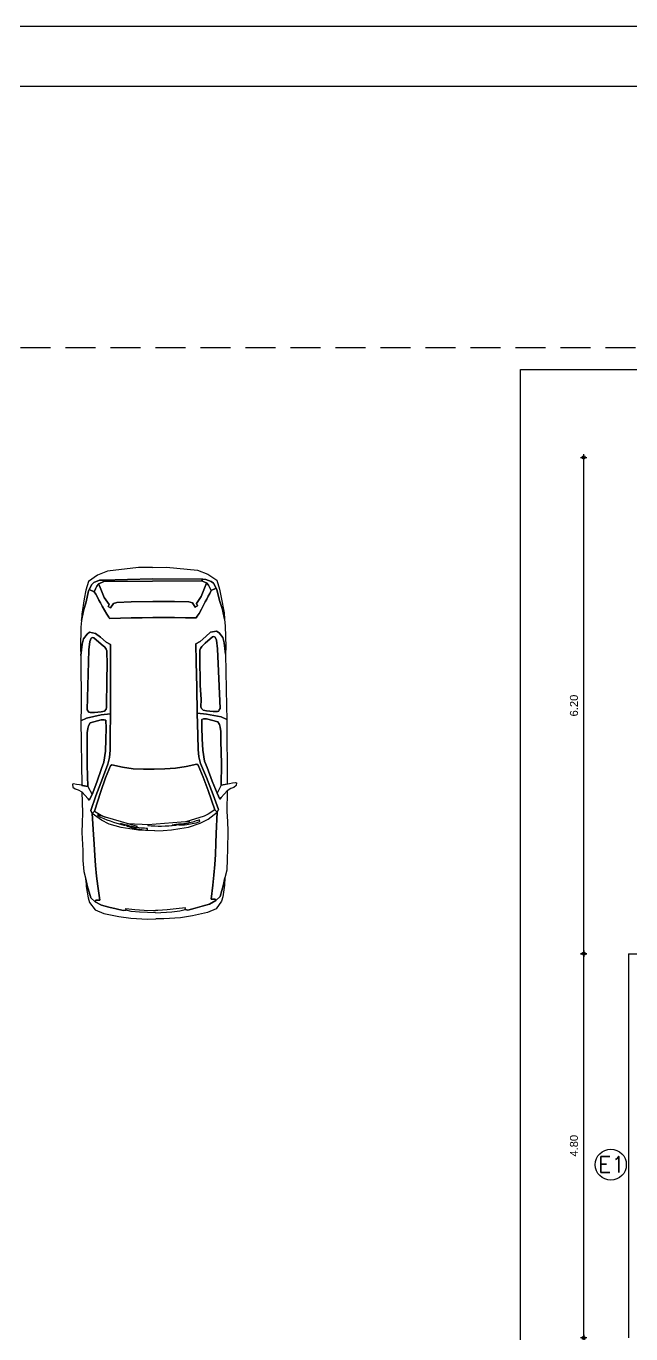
# Model space of a CAD drawing. Header units: millimetres. Extents: x 1111 to 1333, y -447 to -319.
# Drawn here: x 1212.62 to 1220.18, y -418.94 to -402.6 of the extents above; entities that cross this region are included whole.
import ezdxf

# ---------------------------------------------------------------- set-up
doc = ezdxf.new("R2010")
doc.units = ezdxf.units.MM
doc.header["$PDMODE"] = 35
doc.linetypes.add('HIDDEN', pattern=[0.375, 0.25, -0.125])
for name, color, linetype in [('ARQ-ESQ-01', 1, 'Continuous'), ('ARQ-PENA-FINA-CINZA', 8, 'Continuous'), ('ARQ-PROJ-01', 1, 'HIDDEN'), ('CERCAD-1', 1, 'Continuous'), ('CERCAD-2', 7, 'Continuous'), ('COTAS', 1, 'Continuous'), ('PCORTE', 3, 'Continuous'), ('TXT', 2, 'Continuous')]:
    doc.layers.add(name, color=color, linetype=linetype)
doc.styles.add('CARIMBO_DADOS', font='arial.ttf', dxfattribs={"height": 0.1})
doc.styles.add('ROMANS', font='romans')
doc.dimstyles.new('COTAS_EXTERNAS', dxfattribs={"dimtxt": 0.1, "dimasz": 0.01, "dimexe": 0, "dimexo": 0, "dimgap": 0.07, "dimtad": 1, "dimzin": 5, "dimdsep": 46, "dimtxsty": 'CARIMBO_DADOS', "dimblk1": 'CIRCULOS', "dimblk2": 'CIRCULOS', "dimsah": 1, "dimcen": 0, "dimse1": 1, "dimse2": 1, "dimclrd": 8, "dimclre": 8, "dimclrt": 230, "dimadec": 0, "dimazin": 0, "dimtfac": 100, "dimtix": 1, "dimtmove": 2, "dimatfit": 3, "dimldrblk": 'CIRCULOS', "dimfxl": 0, "dimtolj": 1, "dimtzin": 5, "dimarcsym": 0})

# ---------------------------------------------------------------- blocks, each defined once
blk = doc.blocks.new('CARRO TIPO PALIO')
at = {"color": 8, "linetype": 'Continuous'}
for p, q in [((15.71, -14660.1), (16.67, -14660.69)), ((14.56, -14676.73), (15.59, -14676.28))]:
    blk.add_line(p, q, dxfattribs=at)
for points in [[(-12.1, -14666.53), (-11.98, -14664.8), (-11.31, -14660.93), (-10.72, -14659.72), (-9.87, -14658.63), (-8.75, -14658.38), (-7.69, -14658.25), (-5.75, -14658.06), (-4.95, -14658.07), (-6.16, -14658.23), (-7.33, -14658.5), (-8.7, -14658.73), (-9.53, -14659.08), (-9.77, -14659.34), (-10.09, -14659.99), (-10.14, -14660.39), (-10.66, -14666.63)], [(-5.84, -14666.96), (-5.74, -14665.6), (-5.65, -14664.26), (-5.51, -14662.91), (-5.41, -14661.57), (-5.58, -14661.46), (-5.91, -14661.18), (-6.42, -14660.85), (-6.9, -14660.54), (-7.28, -14660.31), (-7.62, -14660.09), (-7.98, -14659.89), (-8.31, -14659.66), (-8.63, -14659.44), (-8.88, -14658.81), (-8.7, -14658.73), (-7.33, -14658.5), (-6.16, -14658.23), (-4.95, -14658.07), (-4.09, -14658.05), (-1.49, -14658.15), (-0.58, -14658.27), (-2.01, -14658.32), (-2.69, -14658.47), (-3.3, -14658.86), (-3.54, -14659.17), (-3.45, -14659.92), (-2.99, -14660.56), (-2.41, -14661.3), (-2.15, -14661.87), (0.09, -14662), (3.29, -14662.19), (6.48, -14662.39), (9.23, -14662.53), (11.03, -14662.61), (11.96, -14662.59), (12.79, -14662.45), (14.59, -14661.87), (16.82, -14661.18), (18.7, -14660.68), (19.04, -14660.85), (18.72, -14661.11), (16.22, -14661.76), (14.51, -14662.27), (12.97, -14662.77), (12.83, -14662.93), (13.04, -14664.27), (13.15, -14665.61), (13.13, -14666.94), (13.04, -14668.27)], [(-10.66, -14666.63), (-10.14, -14660.39), (-9.96, -14660.55), (-10.4, -14666.65)], [(-10.4, -14666.65), (-9.96, -14660.55), (-9.64, -14659.95), (-9.63, -14659.94), (-9.42, -14660.06), (-7.99, -14660.74), (-7.16, -14661.4), (-6.87, -14661.29), (-6.74, -14661.6), (-7.29, -14661.91), (-7.45, -14662.33), (-7.62, -14664.12), (-7.83, -14666.83)], [(-7.83, -14666.83), (-7.62, -14664.12), (-7.45, -14662.33), (-7.29, -14661.91), (-6.74, -14661.6), (-6.87, -14661.29), (-7.16, -14661.4), (-7.99, -14660.74), (-9.42, -14660.06), (-9.63, -14659.94), (-9.35, -14659.72), (-8.99, -14659.59), (-8.63, -14659.44), (-8.31, -14659.66), (-7.98, -14659.89), (-7.62, -14660.09), (-7.28, -14660.31), (-6.9, -14660.54), (-6.42, -14660.85), (-5.91, -14661.18), (-5.58, -14661.46), (-5.41, -14661.57), (-5.51, -14662.91), (-5.65, -14664.26), (-5.74, -14665.6), (-5.84, -14666.96)], [(13.04, -14668.27), (13.13, -14666.94), (13.15, -14665.61), (13.04, -14664.27), (12.83, -14662.93), (12.97, -14662.77), (14.51, -14662.27), (16.22, -14661.76), (18.72, -14661.11), (19.19, -14661.99), (19.39, -14662.51), (19.93, -14664.88)], [(20.72, -14668.8), (20.77, -14667.77), (20.77, -14666.74), (20.69, -14665.68), (20.59, -14664.57), (20.24, -14663.07), (19.81, -14662.06), (19.04, -14660.85), (21.65, -14661.19), (22.87, -14661.32), (24.26, -14661.49), (25.5, -14661.68), (26.84, -14661.87), (28.08, -14662.11), (29.78, -14662.45), (29.8, -14662.25), (29.84, -14661.95), (30.02, -14661.87), (30.42, -14662.72), (30.6, -14663.63), (30.77, -14664.55), (30.93, -14665.46), (30.85, -14665.81), (30.63, -14665.76), (30.68, -14666.9), (30.7, -14668.05), (30.67, -14669.23), (30.65, -14669.49)], [(30.97, -14669.51), (31.01, -14667.5), (30.96, -14666.47), (30.85, -14665.81), (30.93, -14665.46), (30.77, -14664.55), (30.6, -14663.63), (30.42, -14662.72), (30.02, -14661.87), (29.56, -14661.33), (28.07, -14660.78), (27.28, -14660.55), (28.18, -14660.64), (29.61, -14660.98), (30.15, -14661.17), (31.05, -14661.94), (31.42, -14663.04), (31.69, -14664.94), (31.81, -14666.45), (31.79, -14668.53), (31.72, -14669.56)], [(-12.1, -14666.53), (-12.22, -14668.26), (-12.09, -14672.18), (-11.68, -14673.46), (-10.98, -14674.66), (-9.91, -14675.06), (-8.87, -14675.34), (-6.98, -14675.79), (-6.18, -14675.9), (-7.36, -14675.57), (-8.48, -14675.14), (-9.81, -14674.72), (-10.58, -14674.27), (-10.78, -14673.98), (-11.01, -14673.28), (-11.01, -14672.88), (-10.66, -14666.63)], [(-10.66, -14666.63), (-11.01, -14672.88), (-10.8, -14672.75), (-10.4, -14666.65)], [(-10.4, -14666.65), (-10.8, -14672.75), (-10.57, -14673.39), (-10.56, -14673.4), (-10.34, -14673.31), (-8.83, -14672.83), (-7.91, -14672.3), (-7.65, -14672.44), (-7.48, -14672.15), (-7.97, -14671.76), (-8.07, -14671.33), (-8, -14669.53), (-7.83, -14666.83)], [(-7.83, -14666.83), (-8, -14669.53), (-8.07, -14671.33), (-7.97, -14671.76), (-7.48, -14672.15), (-7.65, -14672.44), (-7.91, -14672.3), (-8.83, -14672.83), (-10.34, -14673.31), (-10.56, -14673.4), (-10.31, -14673.66), (-9.97, -14673.83), (-9.64, -14674.03), (-9.3, -14673.85), (-8.93, -14673.68), (-8.55, -14673.53), (-8.19, -14673.35), (-7.77, -14673.18), (-7.25, -14672.94), (-6.71, -14672.68), (-6.34, -14672.45), (-6.16, -14672.37), (-6.07, -14671.02), (-6.03, -14669.67), (-5.93, -14668.32), (-5.84, -14666.96)], [(-5.84, -14666.96), (-5.93, -14668.32), (-6.03, -14669.67), (-6.07, -14671.02), (-6.16, -14672.37), (-6.34, -14672.45), (-6.71, -14672.68), (-7.25, -14672.94), (-7.77, -14673.18), (-8.19, -14673.35), (-8.55, -14673.53), (-8.93, -14673.68), (-9.3, -14673.85), (-9.64, -14674.03), (-9.97, -14674.62), (-9.81, -14674.72), (-8.48, -14675.14), (-7.36, -14675.57), (-6.18, -14675.9), (-5.34, -14676.03), (-2.75, -14676.29), (-1.82, -14676.3), (-3.23, -14676.05), (-3.89, -14675.81), (-4.44, -14675.34), (-4.64, -14675), (-4.44, -14674.27), (-3.9, -14673.7), (-3.23, -14673.05), (-2.89, -14672.52), (-0.65, -14672.7), (2.54, -14672.94), (5.73, -14673.19), (8.47, -14673.43), (10.27, -14673.6), (11.18, -14673.74), (11.99, -14674), (13.69, -14674.82), (15.8, -14675.82), (17.6, -14676.57), (17.96, -14676.44), (17.68, -14676.15), (15.3, -14675.16), (13.67, -14674.42), (12.21, -14673.71), (12.1, -14673.53), (12.49, -14672.23), (12.78, -14670.92), (12.95, -14669.6), (13.04, -14668.27)], [(13.04, -14668.27), (12.95, -14669.6), (12.78, -14670.92), (12.49, -14672.23), (12.1, -14673.53), (12.21, -14673.71), (13.67, -14674.42), (15.3, -14675.16), (17.68, -14676.15), (18.27, -14675.34), (18.54, -14674.86)], [(20.72, -14668.8), (20.63, -14669.84), (20.48, -14670.85), (20.26, -14671.89), (20.01, -14672.98), (19.46, -14674.42), (18.89, -14675.35), (17.96, -14676.44), (20.59, -14676.47), (21.82, -14676.51), (23.22, -14676.53), (24.47, -14676.52), (25.83, -14676.51), (27.09, -14676.45), (28.82, -14676.34), (28.81, -14676.54), (28.81, -14676.84), (28.98, -14676.95), (29.49, -14676.16), (29.8, -14675.28), (30.08, -14674.4), (30.37, -14673.52), (30.34, -14673.16), (30.12, -14673.18), (30.32, -14672.06), (30.5, -14670.92), (30.63, -14669.75), (30.65, -14669.49)], [(19.53, -14672.22), (19.53, -14672.22), (19.53, -14672.22), (19.91, -14669.39)], [(30.97, -14669.51), (30.73, -14671.51), (30.54, -14672.53), (30.34, -14673.16), (30.37, -14673.52), (30.08, -14674.4), (29.8, -14675.28), (29.49, -14676.16), (28.98, -14676.95), (28.45, -14677.42), (26.89, -14677.76), (26.08, -14677.88), (26.98, -14677.92), (28.45, -14677.77), (29.01, -14677.66), (30, -14677.03), (30.53, -14675.98), (31.05, -14674.14), (31.38, -14672.66), (31.65, -14670.6), (31.72, -14669.56)]]:
    blk.add_lwpolyline(points, dxfattribs=at)
for points in [[(-9.77, -14659.34), (-9.53, -14659.08), (-8.88, -14658.81), (-8.63, -14659.44), (-9.35, -14659.72), (-9.64, -14659.95), (-9.96, -14660.55), (-10.14, -14660.39), (-10.09, -14659.99)], [(-2.69, -14658.47), (-2.01, -14658.32), (-0.58, -14658.27), (5.89, -14658.67), (7.56, -14658.76), (7.19, -14659.43), (6.69, -14661.25), (6.48, -14662.39), (3.29, -14662.19), (0.09, -14662), (-2.15, -14661.87), (-2.41, -14661.3), (-2.99, -14660.56), (-3.45, -14659.92), (-3.54, -14659.17), (-3.3, -14658.86)], [(21.65, -14661.19), (19.04, -14660.85), (18.7, -14660.68), (16.82, -14661.18), (14.59, -14661.87), (12.79, -14662.45), (11.96, -14662.59), (11.03, -14662.61), (9.23, -14662.53), (6.48, -14662.39), (6.69, -14661.25), (7.19, -14659.43), (7.56, -14658.76), (15.62, -14659.34), (15.71, -14660.1), (13.05, -14659.86), (10.18, -14659.69), (9.01, -14659.61), (8.47, -14659.67), (8.12, -14659.72), (7.76, -14659.9), (7.31, -14661.27), (7.26, -14661.64), (7.32, -14661.87), (8.29, -14661.96), (9.72, -14662.01), (11.17, -14662.04), (12.55, -14661.93), (13.37, -14661.69), (15.11, -14661.18), (16.67, -14660.69), (17.42, -14660.39), (17.23, -14660.23), (16.44, -14659.4), (19.05, -14659.63), (20.28, -14659.66), (21.48, -14659.72), (23.74, -14659.95), (24.99, -14660.06), (26.33, -14660.23), (27.28, -14660.55), (28.07, -14660.78), (29.56, -14661.33), (30.02, -14661.87), (29.84, -14661.95), (29.8, -14662.25), (29.78, -14662.45), (28.08, -14662.11), (26.84, -14661.87), (25.5, -14661.68), (24.26, -14661.49), (22.87, -14661.32)], [(7.76, -14659.9), (8.12, -14659.72), (8.47, -14659.67), (9.01, -14659.61), (10.18, -14659.69), (13.05, -14659.86), (15.71, -14660.1), (15.58, -14659.06), (15.53, -14658.68), (15.49, -14658.3), (15.55, -14658.16), (15.89, -14658.23), (16.1, -14658.55), (16.22, -14658.91), (16.44, -14659.4), (17.23, -14660.23), (17.42, -14660.39), (16.67, -14660.69), (15.11, -14661.18), (13.37, -14661.69), (12.55, -14661.93), (11.17, -14662.04), (9.72, -14662.01), (8.29, -14661.96), (7.32, -14661.87), (7.26, -14661.64), (7.31, -14661.27)], [(-2.86, -14659.74), (-2.89, -14659.56), (-2.81, -14659.42), (-2.4, -14659.25), (-1.34, -14659.22), (6.13, -14659.46), (6.3, -14659.6), (6.44, -14659.68), (6.48, -14659.83), (6.42, -14660.38), (6.29, -14661.2), (6.18, -14661.62), (5.95, -14661.8), (5.72, -14661.86), (4.82, -14661.77), (3.04, -14661.73), (2.17, -14661.67), (0.4, -14661.59), (-1.35, -14661.45), (-1.54, -14661.36), (-1.78, -14661.17), (-2.15, -14660.72)], [(-1.34, -14659.22), (-2.4, -14659.25), (-2.81, -14659.42), (-2.89, -14659.56), (-2.86, -14659.74), (-2.15, -14660.72), (-1.78, -14661.17), (-1.54, -14661.36), (-1.35, -14661.45), (0.4, -14661.59), (2.17, -14661.67), (3.04, -14661.73), (4.82, -14661.77), (5.72, -14661.86), (5.95, -14661.8), (6.18, -14661.62), (6.29, -14661.2), (6.42, -14660.38), (6.48, -14659.83), (6.44, -14659.68), (6.3, -14659.6), (6.13, -14659.46)], [(20.05, -14664.22), (20.07, -14664.45), (20.11, -14664.67), (20.12, -14664.9), (20.14, -14665.13), (20.15, -14665.36), (20.15, -14665.59), (20.13, -14665.8), (20.15, -14666.14), (20.18, -14666.58), (20.23, -14666.59), (20.23, -14666.14), (20.21, -14665.99), (20.16, -14666.01), (20.17, -14665.77), (20.24, -14665.75), (20.25, -14665.51), (20.26, -14665.27), (20.27, -14665.04), (20.25, -14664.78), (20.25, -14664.55), (20.23, -14664.29), (20.19, -14664.07), (20.17, -14663.82), (20.13, -14663.59), (20.09, -14663.37), (20.02, -14663.13), (19.82, -14663.15), (19.87, -14663.33), (19.91, -14663.55), (19.97, -14663.77), (20.01, -14663.99)], [(19.9, -14669.63), (19.95, -14669.61), (20.01, -14669.62), (20.09, -14669.21), (20.12, -14668.78), (20.18, -14668.35), (20.21, -14667.92), (20.23, -14667.47), (20.23, -14667.03), (20.23, -14666.59), (20.18, -14666.58), (20.15, -14666.14), (20.13, -14665.8), (20.15, -14665.59), (20.15, -14665.36), (20.14, -14665.13), (20.12, -14664.9), (20.11, -14664.67), (20.07, -14664.45), (19.93, -14664.42)], [(20.21, -14670.76), (20.15, -14670.98), (20.11, -14671.2), (20.04, -14671.42), (19.98, -14671.64), (19.91, -14671.87), (19.82, -14672.09), (19.74, -14672.27), (19.63, -14672.6), (19.5, -14673.02), (19.55, -14673.04), (19.71, -14672.63), (19.74, -14672.48), (19.69, -14672.48), (19.78, -14672.26), (19.86, -14672.26), (19.95, -14672.04), (20.04, -14671.82), (20.13, -14671.61), (20.2, -14671.36), (20.29, -14671.14), (20.35, -14670.89), (20.39, -14670.67), (20.46, -14670.43), (20.5, -14670.2), (20.54, -14669.98), (20.56, -14669.73), (20.36, -14669.68), (20.35, -14669.87), (20.31, -14670.09), (20.29, -14670.31), (20.25, -14670.54)], [(18.19, -14675.78), (18.24, -14675.78), (18.28, -14675.81), (18.51, -14675.45), (18.69, -14675.06), (18.89, -14674.68), (19.07, -14674.29), (19.24, -14673.87), (19.4, -14673.46), (19.55, -14673.04), (19.5, -14673.02), (19.63, -14672.6), (19.74, -14672.27), (19.82, -14672.09), (19.91, -14671.87), (19.98, -14671.64), (20.04, -14671.42), (20.11, -14671.2), (20.15, -14670.98), (20.03, -14670.91)], [(-10.78, -14673.98), (-10.58, -14674.27), (-9.97, -14674.62), (-9.64, -14674.03), (-10.31, -14673.66), (-10.57, -14673.39), (-10.8, -14672.75), (-11.01, -14672.88), (-11.01, -14673.28)], [(-3.89, -14675.81), (-3.23, -14676.05), (-1.82, -14676.3), (4.63, -14676.8), (6.3, -14676.94), (6.03, -14676.22), (5.78, -14674.35), (5.73, -14673.19), (2.54, -14672.94), (-0.65, -14672.7), (-2.89, -14672.52), (-3.23, -14673.05), (-3.9, -14673.7), (-4.44, -14674.27), (-4.64, -14675), (-4.44, -14675.34)], [(-2.45, -14675.25), (-3.49, -14675.08), (-3.88, -14674.86), (-3.94, -14674.7), (-3.88, -14674.53), (-3.04, -14673.66), (-2.62, -14673.26), (-2.35, -14673.11), (-2.15, -14673.05), (-0.4, -14673.14), (1.37, -14673.31), (2.24, -14673.37), (4, -14673.57), (4.9, -14673.61), (5.12, -14673.7), (5.33, -14673.91), (5.38, -14674.34), (5.4, -14675.17), (5.38, -14675.72), (5.32, -14675.87), (5.17, -14675.93), (4.99, -14676.05)], [(-3.88, -14674.53), (-3.94, -14674.7), (-3.88, -14674.86), (-3.49, -14675.08), (-2.45, -14675.25), (4.99, -14676.05), (5.17, -14675.93), (5.32, -14675.87), (5.38, -14675.72), (5.4, -14675.17), (5.38, -14674.34), (5.33, -14673.91), (5.12, -14673.7), (4.9, -14673.61), (4, -14673.57), (2.24, -14673.37), (1.37, -14673.31), (-0.4, -14673.14), (-2.15, -14673.05), (-2.35, -14673.11), (-2.62, -14673.26), (-3.04, -14673.66)], [(20.59, -14676.47), (17.96, -14676.44), (17.6, -14676.57), (15.8, -14675.82), (13.69, -14674.82), (11.99, -14674), (11.18, -14673.74), (10.27, -14673.6), (8.47, -14673.43), (5.73, -14673.19), (5.78, -14674.35), (6.03, -14676.22), (6.3, -14676.94), (14.36, -14677.47), (14.56, -14676.73), (11.89, -14676.6), (9.02, -14676.37), (7.85, -14676.29), (7.33, -14676.16), (6.99, -14676.06), (6.65, -14675.83), (6.4, -14674.41), (6.4, -14674.04), (6.49, -14673.82), (7.47, -14673.86), (8.89, -14674.01), (10.33, -14674.18), (11.68, -14674.48), (12.46, -14674.83), (14.11, -14675.57), (15.59, -14676.28), (16.29, -14676.68), (16.08, -14676.81), (15.18, -14677.53), (17.8, -14677.66), (19.02, -14677.79), (20.22, -14677.9), (22.49, -14677.98), (23.74, -14678.05), (25.09, -14678.06), (26.08, -14677.88), (26.89, -14677.76), (28.45, -14677.42), (28.98, -14676.95), (28.81, -14676.84), (28.81, -14676.54), (28.82, -14676.34), (27.09, -14676.45), (25.83, -14676.51), (24.47, -14676.52), (23.22, -14676.53), (21.82, -14676.51)], [(6.65, -14675.83), (6.99, -14676.06), (7.33, -14676.16), (7.85, -14676.29), (9.02, -14676.37), (11.89, -14676.6), (14.56, -14676.73), (14.29, -14677.74), (14.19, -14678.11), (14.09, -14678.48), (14.13, -14678.63), (14.48, -14678.61), (14.73, -14678.32), (14.9, -14677.98), (15.18, -14677.53), (16.08, -14676.81), (16.29, -14676.68), (15.59, -14676.28), (14.11, -14675.57), (12.46, -14674.83), (11.68, -14674.48), (10.33, -14674.18), (8.89, -14674.01), (7.47, -14673.86), (6.49, -14673.82), (6.4, -14674.04), (6.4, -14674.41)]]:
    blk.add_lwpolyline(points, close=True, dxfattribs=at)
blk = doc.blocks.new('CIRCULOS')
at = {"layer": 'COTAS'}
for p, q in [((-4, 0), (4, 0)), ((0, 4), (0, -4))]:
    blk.add_line(p, q, dxfattribs=at)
for radius in [2, 1]:
    blk.add_circle((0, 0), radius, dxfattribs=at)
blk = doc.blocks.new('*D243')
at = {"color": 8, "lineweight": -2, "transparency": 16777216}
blk.add_line((1219.59, -418.979), (1219.59, -414.199), dxfattribs=at)
at = {"layer": 'DEFPOINTS', "color": 0, "transparency": 16777216}
for p in [(1219.59, -414.189), (1220.15, -414.189), (1220.15, -418.989)]:
    blk.add_point(p, dxfattribs=at)
at = {"color": 8, "lineweight": -2, "transparency": 16777216, "xscale": 0.01, "yscale": 0.01, "zscale": 0.01}
for p, rotation in [((1219.59, -414.189), 90), ((1219.59, -418.989), 270)]:
    blk.add_blockref('CIRCULOS', p, dxfattribs=dict(at, rotation=rotation))
at = {"color": 230, "transparency": 16777216, "insert": (1219.469, -416.589), "char_height": 0.1, "attachment_point": 5, "rotation": 90, "style": 'CARIMBO_DADOS'}
blk.add_mtext('\\A1;4.80', dxfattribs=at)
blk = doc.blocks.new('*D244')
at = {"color": 8, "lineweight": -2, "transparency": 16777216}
blk.add_line((1219.59, -414.179), (1219.59, -407.999), dxfattribs=at)
at = {"layer": 'DEFPOINTS', "color": 0, "transparency": 16777216}
for p in [(1219.59, -407.989), (1221.4, -407.989), (1220.15, -414.189)]:
    blk.add_point(p, dxfattribs=at)
at = {"color": 8, "lineweight": -2, "transparency": 16777216, "xscale": 0.01, "yscale": 0.01, "zscale": 0.01}
for p, rotation in [((1219.59, -407.989), 90), ((1219.59, -414.189), 270)]:
    blk.add_blockref('CIRCULOS', p, dxfattribs=dict(at, rotation=rotation))
at = {"color": 230, "transparency": 16777216, "insert": (1219.469, -411.089), "char_height": 0.1, "attachment_point": 5, "rotation": 90, "style": 'CARIMBO_DADOS'}
blk.add_mtext('\\A1;6.20', dxfattribs=at)

msp = doc.modelspace()

# ---------------------------------------------------------------- linework, layer by layer
at = {"layer": 'ARQ-ESQ-01'}
msp.add_line((1220.15, -414.189), (1221.4, -414.189), dxfattribs=at)
msp.add_lwpolyline([(1220.15, -414.189), (1220.15, -418.989)], dxfattribs=at)
at = {"layer": 'ARQ-PENA-FINA-CINZA'}
for p, q in [((1218.8, -426.339), (1218.8, -406.889)), ((1218.8, -406.889), (1229.6, -406.889))]:
    msp.add_line(p, q, dxfattribs=at)
at = {"layer": 'ARQ-PROJ-01', "ltscale": 1.5}
msp.add_lwpolyline([(1221.475, -425.239), (1221.475, -426.614), (1196.8, -426.614), (1196.8, -406.614), (1221.475, -406.614), (1221.475, -407.989)], dxfattribs=at)
at = {"layer": 'CERCAD-1'}
msp.add_lwpolyline([(1257.545, -446.25), (1194.545, -446.25), (1194.545, -403.35), (1257.545, -403.35)], close=True, dxfattribs=at)
at = {"layer": 'CERCAD-2'}
msp.add_line((1193.795, -402.6), (1258.295, -402.6), dxfattribs=at)
at = {"layer": 'TXT'}
msp.add_circle((1219.929, -416.825), 0.194, dxfattribs=at)

# ---------------------------------------------------------------- block references
at = {"layer": 'PCORTE', "xscale": 0.1000000009858218, "yscale": 0.1000000009858218, "zscale": 0.1000000009858218, "rotation": 274.4776921097268}
msp.add_blockref('CARRO TIPO PALIO', (2676.472, -296.066, -4.017), dxfattribs=at)

# ---------------------------------------------------------------- texts
at = {"layer": 'TXT', "style": 'ROMANS'}
msp.add_text('E1', height=0.2, dxfattribs=at).set_placement((1219.772, -416.922))

# ---------------------------------------------------------------- dimensions: what is measured, and where the dimension line sits
for base, p1, p2, picture, middle in [((1219.59, -407.989), (1220.15, -414.189), (1221.4, -407.989), '*D244', (1219.469, -411.089)), ((1219.59, -414.189), (1220.15, -418.989), (1220.15, -414.189), '*D243', (1219.469, -416.589))]:
    dim = msp.add_linear_dim(base=base, p1=p1, p2=p2, angle=90, dimstyle='COTAS_EXTERNAS')
    dim.commit()
    dim.dimension.update_dxf_attribs({"geometry": picture, "text_midpoint": middle})

doc.saveas('drawing.dxf')
